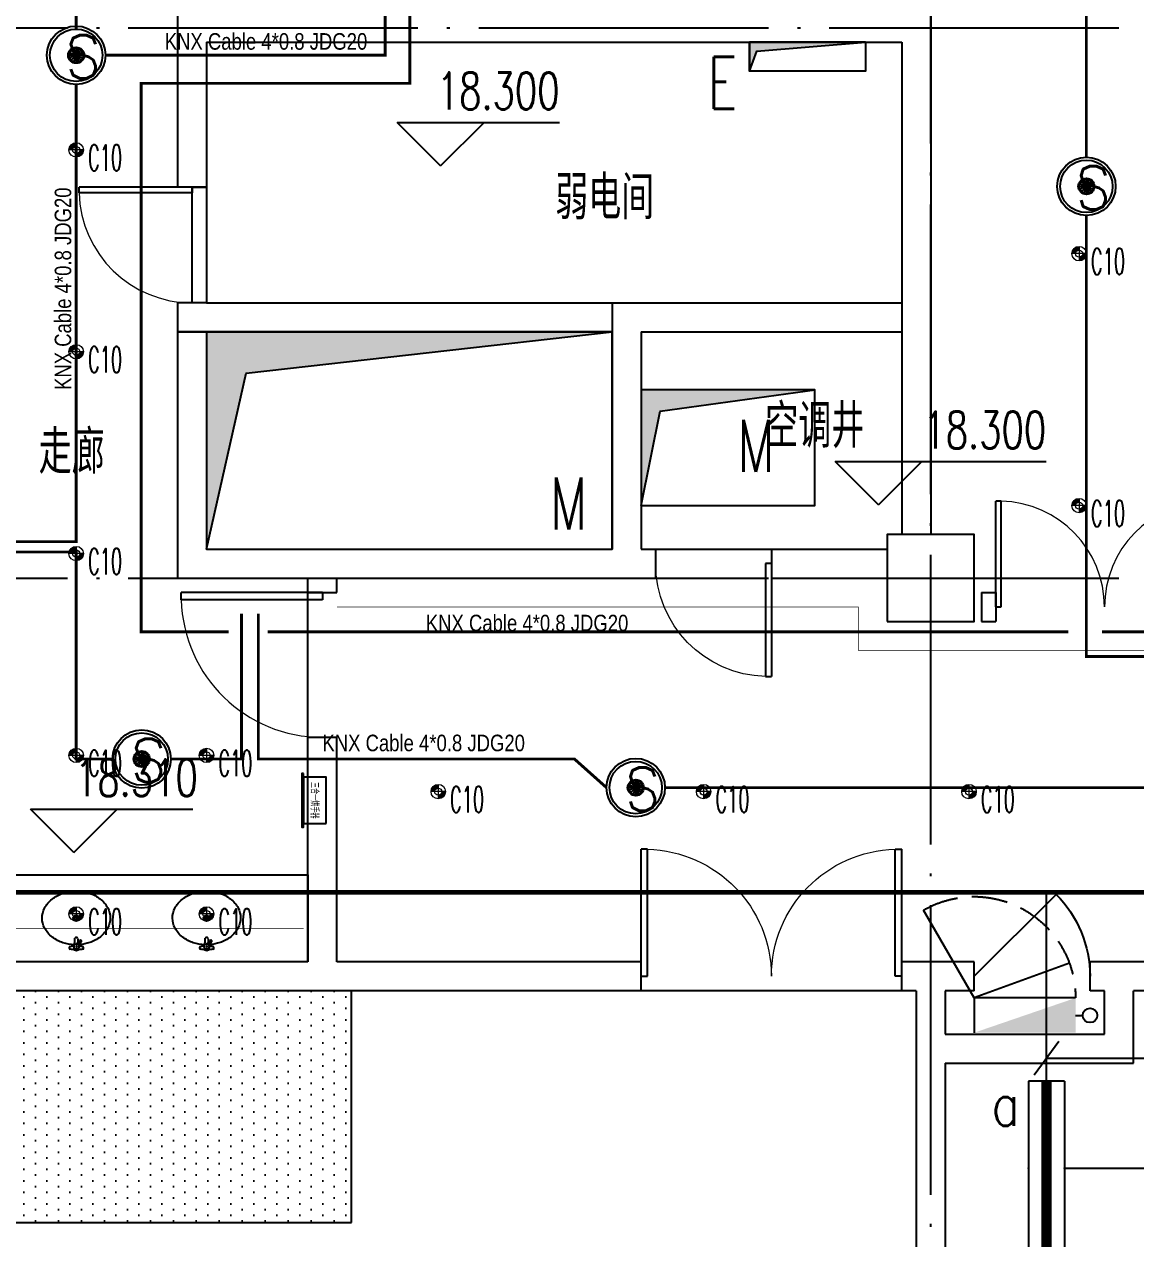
# Model space of a CAD drawing. Extents: x -621157 to 1764546, y -106808 to 741893.
# Drawn here: x 374166 to 381840, y 325437 to 333824 of the extents above; entities that cross this region are included whole.
import ezdxf
from ezdxf.enums import TextEntityAlignment as Align

# ---------------------------------------------------------------- set-up
doc = ezdxf.new("R2010")
doc.units = 0
doc.header["$LTSCALE"] = 1000
doc.header["$MEASUREMENT"] = 0
doc.linetypes.add('XREF-A-101-平面图_t3$0$DASH', pattern=[0.35, 0.25, -0.1])
doc.linetypes.add('XREF-A-101-平面图_t3$0$DOTE', pattern=[2.42, 2, -0.2, 0.02, -0.2])
for name, color, linetype in [('0-底图', 7, 'Continuous'), ('EQUIP-照明', 3, 'Continuous'), ('KNX line', 3, 'Continuous'), ('L_ELEM', 40, 'Continuous'), ('SIG_TEXT', 2, 'Continuous'), ('WIRE-控制', 6, 'Continuous'), ('WIRE-照明', 4, 'Continuous'), ('XREF-A-101-平面图_t3$0$A-COLUMN', 8, 'Continuous'), ('XREF-A-101-平面图_t3$0$A-DIM_ELEV', 8, 'Continuous'), ('XREF-A-101-平面图_t3$0$A-DOTE', 8, 'Continuous'), ('XREF-A-101-平面图_t3$0$A-PUB_HATCH', 8, 'Continuous'), ('XREF-A-101-平面图_t3$0$A-ROOM-CH', 8, 'Continuous'), ('XREF-A-101-平面图_t3$0$A-WALL', 8, 'Continuous'), ('XREF-A-101-平面图_t3$0$A-WALL-FILL', 8, 'Continuous'), ('XREF-A-101-平面图_t3$0$A-WINDOW', 8, 'Continuous'), ('XREF-A-101-平面图_t3$0$E-HOLE', 8, 'Continuous'), ('XREF-A-101-平面图_t3$0$I-LVTRY', 8, 'Continuous'), ('XREF-A-101-平面图_t3$0$I-WALL-GYPSUM', 8, 'Continuous'), ('XREF-A-101-平面图_t3$0$LVTRY', 8, 'Continuous'), ('XREF-A-101-平面图_t3$0$M-HOLE', 8, 'Continuous'), ('XREF-A-101-平面图_t3$0$P-EQUIPMENT', 8, 'Continuous'), ('XREF-A-101-平面图_t3$0$水-尺寸', 8, 'Continuous'), ('控制系统', 6, 'Continuous')]:
    doc.layers.add(name, color=color, linetype=linetype)
doc.layers.add('LIGHT-INF', color=6, linetype='Continuous', lineweight=0)
doc.styles.add('_TEL_DIM', font='SIMPLEX', dxfattribs={"width": 0.8, "height": 3.5, "bigfont": 'HZTXT'})
doc.styles.add('arch_dim', font='arial.ttf', dxfattribs={"width": 0.8})
doc.styles.add('DIM_FONT', font='ROMANS', dxfattribs={"width": 0.8, "bigfont": 'HZDXC'})
doc.styles.add('INF DIM', font='SIMPLEX.SHX', dxfattribs={"width": 0.7, "bigfont": 'hztxt.shx'})
doc.styles.get("Standard").update_dxf_attribs({"font": 'romans.shx', "bigfont": 'HZDXC.SHX'})
doc.styles.add('XREF-A-101-平面图_t3$0$-HZDXCROMANS', font='ROMANS.shx', dxfattribs={"bigfont": 'HZDXC.shx'})
doc.styles.add('XREF-A-101-平面图_t3$0$A-101-0-A-106-0(平面图）最终版参照底图_t3$0$XZC', font='simsun.ttc', dxfattribs={"width": 0.8})
doc.styles.add('XREF-A-101-平面图_t3$0$A-STANDARD', font='SIMPLEX', dxfattribs={"bigfont": 'GBCBIG'})
doc.styles.add('XREF-A-101-平面图_t3$0$hzdxcROMANS', font='ROMANS', dxfattribs={"width": 0.8, "bigfont": 'HZDXC'})
doc.linetypes.add('Ground', pattern='A,0.75,-0.125,[135,sr.shx,S=0.1,R=0,X=-0.15,Y=0],0.125,-0.125', length=1.125)
doc.linetypes.add('LED', pattern='A,6,-3.5,["LED",Standard,S=2.54,R=0,X=-2.54,Y=-1.27],-4.8', length=14.3)
doc.dimstyles.get("Standard").update_dxf_attribs({"dimscale": 100, "dimtxt": 3.5, "dimasz": 1, "dimexe": 2.5, "dimexo": 3, "dimgap": 1.5, "dimtad": 1, "dimdec": 0, "dimzin": 0, "dimdsep": 46, "dimtxsty": 'Standard', "dimblk": 'ARCHTICK', "dimcen": 0.09, "dimadec": 0, "dimazin": 0, "dimtfac": 1, "dimtdec": 0, "dimtix": 1, "dimtmove": 2, "dimatfit": 3, "dimfxl": 0, "dimtolj": 1, "dimtzin": 0, "dimarcsym": 0})

# ---------------------------------------------------------------- blocks, each defined once
blk = doc.blocks.new('XREF-A-101-平面图_t3$0$柱网4F')
at = {"layer": 'XREF-A-101-平面图_t3$0$A-COLUMN'}
blk.add_lwpolyline([(9200, -10300), (9800, -10300), (9800, -9700), (9200, -9700)], close=True, dxfattribs=at)
blk = doc.blocks.new('XREF-A-101-平面图_t3$0$ROOM')
at = {"layer": 'XREF-A-101-平面图_t3$0$A-ROOM-CH', "style": 'XREF-A-101-平面图_t3$0$-HZDXCROMANS', "width": 0.6}
for tag, p in [('中文房间名称', (0, -1000)), ('英文房间名称', (0, -1500))]:
    blk.add_attdef(tag, text='', height=300, dxfattribs=at).set_placement(p, align=Align.CENTER)
blk = doc.blocks.new('_ArchTick')
at = {"color": 0, "linetype": 'ByBlock', "const_width": 0.4}
blk.add_lwpolyline([(-0.5, -0.5), (0.5, 0.5)], dxfattribs=at)
blk = doc.blocks.new('*D25423')
at = {"layer": 'Defpoints', "color": 0}
blk.add_point((0, 0), dxfattribs=at)
blk.add_point((0, 0), dxfattribs=at)
blk.add_point((0, 0), dxfattribs=at)
blk.add_point((0, 0), dxfattribs=at)
at = {"layer": 'XREF-A-101-平面图_t3$0$水-尺寸', "color": 0, "linetype": 'ByBlock', "lineweight": -2}
blk.add_line((0, 300), (0, 250), dxfattribs=at)
blk.add_line((0, 300), (0, 250), dxfattribs=at)
blk.add_arc((0, 0), 0, 180, 180, dxfattribs=at)
at = {"layer": 'XREF-A-101-平面图_t3$0$水-尺寸', "color": 0, "linetype": 'ByBlock', "lineweight": -2, "xscale": 100, "yscale": 100, "zscale": 100}
for rotation in [90, 90.00000000000001]:
    blk.add_blockref('_ArchTick', (0, 0), dxfattribs=dict(at, rotation=rotation))
at = {"layer": 'XREF-A-101-平面图_t3$0$水-尺寸', "color": 0, "insert": (0, 0), "char_height": 350, "attachment_point": 5}
blk.add_mtext('\\A1;0%%d', dxfattribs=at)
blk = doc.blocks.new('XREF-A-101-平面图_t3$0$G$C27600906')
at = {"layer": 'XREF-A-101-平面图_t3$0$A-PUB_HATCH'}
h = blk.add_hatch(color=256, dxfattribs=at)
h.dxf.hatch_style = 1
h.paths.add_polyline_path([(800, 200000), (0, 200000), (0, 199800), (49.6, 199937.7)])
at = {"layer": 'XREF-A-101-平面图_t3$0$E-HOLE'}
blk.add_lwpolyline([(800, 200000), (0, 200000), (0, 199800), (49.6, 199937.7), (800, 200000)], dxfattribs=at)
blk.add_lwpolyline([(0, 200000), (800, 200000), (800, 199800), (0, 199800)], close=True, dxfattribs=at)
at = {"layer": 'XREF-A-101-平面图_t3$0$E-HOLE', "style": 'XREF-A-101-平面图_t3$0$hzdxcROMANS', "width": 0.7}
blk.add_text('E', height=360, dxfattribs=at).set_placement((-290.9, 199539.1))
blk = doc.blocks.new('XREF-A-101-平面图_t3$0$轴网(3)')
at = {"layer": 'XREF-A-101-平面图_t3$0$A-DOTE', "linetype": 'XREF-A-101-平面图_t3$0$DOTE'}
for p, q in [((9500, -3300), (9500, 43300)), ((-3300, 33800), (69800, 33800)), ((-3300, 30000), (69800, 30000))]:
    blk.add_line(p, q, dxfattribs=at)
blk = doc.blocks.new('XREF-A-101-平面图_t3$0$$lvtry$00000194')
at = {"color": 0}
for p, q in [((-16.7, -26.5), (-16.7, -16.7)), ((16.7, -26.5), (16.7, -16.7))]:
    blk.add_line(p, q, dxfattribs=at)
blk.add_lwpolyline([(13.7, -39, -0.067374), (92.3, -53.4, -0.088152), (166.2, -92.9, -0.105269), (218.1, -155.3, -0.121685), (235, -223.7, -0.121685), (218.1, -292.1, -0.105269), (166.2, -354.5, -0.088152), (92.3, -394.1, -0.078966), (0, -408.7, -0.078966), (-92.3, -394.1, -0.088152), (-166.2, -354.5, -0.105269), (-218.1, -292.1, -0.121685), (-235, -223.7, -0.121685), (-218.1, -155.3, -0.105269), (-166.2, -92.9, -0.088152), (-92.3, -53.4, -0.059935), (-22.5, -39.6, -0.059935)], format="xyb", dxfattribs=at)
for centre, radius in [((0, -26.5), 16.7), ((0, -221.4), 20), ((0, -221.4), 15)]:
    blk.add_circle(centre, radius, dxfattribs=at)
for centre, radius, start, end in [((0, -16.7), 16.7, 0, 180), ((-40.2, -17.3), 10.1, 106.60956, 258.16482), ((-64.3, 250.2), 258.7, 274.70692, 282.37316), ((-74.6, -196.7), 172.6, 71.36005, 79.18732), ((-28.9, -63.3), 6.77, 155.34398, 308.32242), ((-171, 35.3), 166.2, 324.84107, 338.13372), ((-171, 35.3), 169.7, 324.84107, 331.35233), ((-28.9, -63.3), 3.37, 155.34398, 308.32242), ((100.4, -178.1), 169.7, 132.31406, 138.82532), ((100.4, -178.1), 166.2, 125.53268, 138.82532), ((-12.3, -42.1), 10.6, 201.89238, 261.77402), ((-381.1, -98.9), 372.2, 2.39824, 6.76269), ((0, -79.7), 9.9, 201.78369, 338.21631), ((64.3, 250.2), 258.7, 257.62684, 265.29308), ((381.1, -98.9), 372.2, 170.10083, 177.60176), ((74.6, -196.7), 172.6, 100.81268, 110.41907), ((40.2, -17.3), 10.1, 281.83518, 73.39044)]:
    blk.add_arc(centre, radius, start, end, dxfattribs=at)
for p in [(0, -26.5), (0, -221.4)]:
    blk.add_point(p, dxfattribs=at)
blk = doc.blocks.new('XREF-A-101-平面图_t3$0$A-101-0-A-106-0(平面图）最终版参照底图_t3$0$A$C852bf139')
at = {"ltscale": 100}
for points in [[(-25, 157), (-345, 157), (-345, 0), (-25, 0)], [(-370, 0), (-370, -13), (0, -13), (0, 0)]]:
    blk.add_lwpolyline(points, close=True, dxfattribs=at)
at = {"style": 'XREF-A-101-平面图_t3$0$A-101-0-A-106-0(平面图）最终版参照底图_t3$0$XZC', "width": 0.6}
blk.add_text('三合一烘手器', height=50, dxfattribs=at).set_placement((-185, 78.5), align=Align.MIDDLE_CENTER)
blk = doc.blocks.new('XREF-A-101-平面图_t3$0$G$CFDD5568B')
at = {"layer": 'XREF-A-101-平面图_t3$0$LVTRY'}
blk.add_lwpolyline([(5100, -12550), (2800, -12550), (2800, -11950), (5100, -11950)], close=True, dxfattribs=at)
at = {"layer": 'XREF-A-101-平面图_t3$0$I-LVTRY', "rotation": 270}
blk.add_blockref('XREF-A-101-平面图_t3$0$A-101-0-A-106-0(平面图）最终版参照底图_t3$0$A$C852bf139', (5070, -11620), dxfattribs=at)
at = {"layer": 'XREF-A-101-平面图_t3$0$LVTRY'}
for p, rotation in [((3501.2, -12471.4), 180.3060095053977), ((4401.2, -12471.4), 180.3060095053976)]:
    blk.add_blockref('XREF-A-101-平面图_t3$0$$lvtry$00000194', p, dxfattribs=dict(at, rotation=rotation))
blk = doc.blocks.new('XREF-A-101-平面图_t3$0$DOOR2DLIB$SYSLIB$00000107')
at = {"color": 0}
for p, q in [((0.45, 0.975), (0.5, 0.975)), ((0.45, 0), (0.45, 0.975)), ((0.5, 0), (0.5, 0.975)), ((0.5, 0), (0.45, 0))]:
    blk.add_line(p, q, dxfattribs=at)
at = {"color": 0, "lineweight": 13}
blk.add_arc((0.475, 0), 0.975, 91.46928, 180, dxfattribs=at)
blk = doc.blocks.new('XREF-A-101-平面图_t3$0$DOOR2DLIB$SYSLIB$00000108')
at = {"color": 0}
for p, q in [((-0.5, 0), (-0.5, 0.4875)), ((-0.475, 0.4875), (-0.5, 0.4875)), ((-0.475, 0), (-0.475, 0.4875)), ((0.475, 0), (0.475, 0.4875)), ((0.475, 0.4875), (0.5, 0.4875)), ((0.5, 0), (0.5, 0.4875)), ((-0.5, 0), (-0.475, 0)), ((0.5, 0), (0.475, 0))]:
    blk.add_line(p, q, dxfattribs=at)
at = {"color": 0, "lineweight": 13}
for centre, start, end in [((-0.4875, 0), 0, 88.5307), ((0.4875, 0), 91.4693, 180)]:
    blk.add_arc(centre, 0.4875, start, end, dxfattribs=at)
blk = doc.blocks.new('XREF-A-101-平面图_t3$0$DOOR2DLIB$SYSLIB$00000101')
at = {"color": 0}
blk.add_line((0.5, 0), (-0.207, 0.707), dxfattribs=at)
blk.add_arc((0.5, 0), 1, 135, 180, dxfattribs=at)
blk = doc.blocks.new('$equip_U$00000103(3T96GD2-PC)')
for p, q in [((-1.2, 0.25), (1.2, 0.25)), ((-1.2, 0.25), (-1.2, -0.25)), ((1.2, 0.25), (1.2, -0.25)), ((-1.2, -0.25), (1.2, -0.25))]:
    blk.add_line(p, q)
at = {"const_width": 0.14}
blk.add_lwpolyline([(-1.2, 0), (1.2, 0)], dxfattribs=at)
for p in [(0, 0.25), (-1.2, 0), (1.2, 0), (0, -0.25)]:
    blk.add_point(p)
at = {"color": 7, "style": '_TEL_DIM', "flags": 1}
for tag in ['A', 'REMARK']:
    blk.add_attdef(tag, text='', height=0.00002, dxfattribs=at).set_placement((0, 0), align=Align.MIDDLE_CENTER)
blk = doc.blocks.new('$equip_U$00000113(3T96GD2-PC)')
blk.add_blockref('$equip_U$00000103(3T96GD2-PC)', (0, 0))
at = {"color": 7, "style": '_TEL_DIM', "flags": 1}
for tag in ['A', 'REMARK']:
    blk.add_attdef(tag, text='', height=0.00002, dxfattribs=at).set_placement((0, 0), align=Align.MIDDLE_CENTER)
blk = doc.blocks.new('$equip_U$00000128(7WHLKQ2-PC)')
blk.add_blockref('$equip_U$00000113(3T96GD2-PC)', (0, 0))
at = {"color": 7, "style": '_TEL_DIM', "flags": 1}
blk.add_attdef('A', text='', height=0.00002, dxfattribs=at).set_placement((0, 0), align=Align.MIDDLE_CENTER)
blk = doc.blocks.new('*U24690')
h = blk.add_hatch(color=8)
h.dxf.hatch_style = 1
h.paths.add_polyline_path([(-50, 0), (-24.5, 0, -0.414214), (0, 24.5), (0, 50, 0.414214)])
h.paths.add_polyline_path([(0, -24.5), (0, -50, 0.414214), (50, 0), (24.5, 0, -0.414214)])
at = {"color": 8}
for points in [[(50, 0), (-50, 0)], [(0, 50), (0, -50)]]:
    blk.add_lwpolyline(points, dxfattribs=at)
blk.add_circle((0, 0), 50)
blk.add_circle((0, 0), 24.5, dxfattribs=at)
at = {"style": 'INF DIM', "width": 0.5}
blk.add_text('C10', height=180, dxfattribs=at).set_placement((81.5, -143.8))
blk = doc.blocks.new('G$CAFCF25F8')
at = {"layer": 'LIGHT-INF', "color": 6, "linetype": 'LED', "ltscale": 0.05, "const_width": 5}
for points in [[(5400, -10200), (9000, -10200), (9000, -10500), (57500, -10500), (57500, -10200), (62400, -10200), (62400, -4500)], [(2930, -12420), (5170, -12420)]]:
    blk.add_lwpolyline(points, dxfattribs=at)
at = {"layer": 'LIGHT-INF', "color": 6}
for p in [(3600, -7043.8), (10525, -7760), (3600, -8437.5), (10525, -9500), (3600, -9831.3), (3600, -11225), (4500, -11225), (6100, -11475), (7932.3, -11475), (9764.5, -11475), (4500, -12320)]:
    blk.add_blockref('*U24690', p, dxfattribs=at)
at = {"layer": 'LIGHT-INF', "color": 6, "linetype": 'LED', "ltscale": 0.05}
blk.add_blockref('*U24690', (3600, -12320), dxfattribs=at)
blk = doc.blocks.new('804')
at = {"layer": '控制系统'}
for p, q in [((27.2, 0), (-27.2, 0)), ((25.1, 10.4), (-25.1, -10.4)), ((-25.1, 10.4), (25.1, -10.4)), ((-19.2, 19.2), (19.2, -19.2)), ((19.2, 19.2), (-19.2, -19.2)), ((-10.4, 25.1), (10.4, -25.1)), ((10.4, 25.1), (-10.4, -25.1)), ((0, 27.2), (0, -27.2))]:
    blk.add_line(p, q, dxfattribs=at)
for radius in [112.4, 100.9, 31, 27.2]:
    blk.add_circle((0, 0), radius, dxfattribs=at)
at = {"color": 7, "style": '_TEL_DIM', "width": 0.8}
blk.add_text('s', height=250, dxfattribs=at).set_placement((-46.3, -88.8))
blk = doc.blocks.new('G$CD8B16836')
at = {"layer": 'KNX line', "ltscale": 73.427512, "const_width": 20}
for points in [[(10475, -6993.4), (10475, -2719), (9715.5, -2719)], [(3500, -6109.2), (3500, -4943.3), (3500, -4943.3)], [(5633.2, -6000), (5633.2, -6289.9), (3701.7, -6289.9)], [(5803.3, -6000), (5803.3, -6483.4), (3948.4, -6483.4), (3948.4, -10271.7), (4552.4, -10271.7)], [(10582.2, -10271.7), (11123.9, -10271.7), (11123.9, -6120.3), (11650, -6121.9)], [(3500, -6491.6), (3500, -9648.6), (2570, -9648.6)], [(11504.2, -10441.7), (10475, -10441.7), (10475, -7396.8)], [(2570, -9720.3), (3500, -9720.3), (3500, -11150), (3750.5, -11150)], [(4153.9, -11150), (4641.4, -11150), (4641.4, -10145.4)], [(4757.5, -10145.4), (4757.5, -11150), (6940.5, -11150), (7161.6, -11347.4)], [(4822.2, -10271.7), (10349.6, -10271.7)], [(7565, -11347.4), (11559.4, -11347.4), (11559.4, -10568.2)]]:
    blk.add_lwpolyline(points, dxfattribs=at)
at = {"layer": 'L_ELEM', "xscale": 1.795252225519288, "yscale": 1.795252225519288, "zscale": 1.795252225519288}
for p in [(3500, -6289.9), (10475, -7195.1), (3952.2, -11150), (7363.3, -11347.4)]:
    blk.add_blockref('804', p, dxfattribs=at)
at = {"layer": 'KNX line', "char_height": 114.291, "width": 1395.511, "attachment_point": 1, "style": 'arch_dim'}
for insert in [(4111.4, -6137.2, -0.5), (5913.9, -10153.5), (5200, -10981.8)]:
    blk.add_mtext('KNX Cable 4*0.8 JDG20', dxfattribs=dict(at, insert=insert))
at = {"layer": 'KNX line', "insert": (3351.6, -8601.4), "char_height": 114.291, "width": 1395.511, "attachment_point": 1, "rotation": 90, "style": 'arch_dim'}
blk.add_mtext('KNX Cable 4*0.8 JDG20', dxfattribs=at)
blk = doc.blocks.new('XREF-A-101-平面图_t3$0$单出口消火栓新')
for p, q in [((-240, 700), (-846.2, 1050)), ((-479.4, 42.2), (-240, 700)), ((-240, 0), (-240, 700)), ((-240, 700), (0, 700))]:
    blk.add_line(p, q)
at = {"color": 0, "linetype": 'XREF-A-101-平面图_t3$0$DASH'}
blk.add_arc((-240, 700), 700, 150, 270, dxfattribs=at)
blk.add_solid([(-240, 0), (0, 0), (0, 700)])
at = {"layer": 'XREF-A-101-平面图_t3$0$水-尺寸', "linetype": 'ByBlock'}
dim = blk.add_angular_dim_3p(base=(0, 0), center=(0, 0), p1=(0, 0), p2=(0, 0), dimstyle='Standard', dxfattribs=at)
dim.commit()
dim.dimension.update_dxf_attribs({"geometry": '*D25423', "text_midpoint": (0, 0)})
blk = doc.blocks.new('*U25256')
at = {"layer": 'XREF-A-101-平面图_t3$0$P-EQUIPMENT', "color": 10}
blk.add_line((0, 120), (50, 120), dxfattribs=at)
at = {"layer": 'XREF-A-101-平面图_t3$0$P-EQUIPMENT'}
blk.add_circle((100, 120), 50, dxfattribs=at)
at = {"layer": 'XREF-A-101-平面图_t3$0$P-EQUIPMENT', "xscale": -1, "rotation": 90}
blk.add_blockref('XREF-A-101-平面图_t3$0$单出口消火栓新', (0, 0), dxfattribs=at)
blk = doc.blocks.new('XREF-A-101-平面图_t3$0$G$C156FCA62')
at = {"layer": 'XREF-A-101-平面图_t3$0$P-EQUIPMENT'}
blk.add_blockref('*U25256', (10500, 326860), dxfattribs=at)
blk = doc.blocks.new('*U25374')
at = {"layer": 'XREF-A-101-平面图_t3$0$P-EQUIPMENT', "color": 10}
blk.add_line((0, 120), (50, 120), dxfattribs=at)
at = {"layer": 'XREF-A-101-平面图_t3$0$P-EQUIPMENT'}
blk.add_circle((100, 120), 50, dxfattribs=at)
at = {"layer": 'XREF-A-101-平面图_t3$0$P-EQUIPMENT', "xscale": -1, "rotation": 90}
blk.add_blockref('XREF-A-101-平面图_t3$0$单出口消火栓新', (0, 0), dxfattribs=at)
blk = doc.blocks.new('XREF-A-101-平面图_t3$0$G$C646F86AA')
at = {"layer": 'XREF-A-101-平面图_t3$0$P-EQUIPMENT'}
blk.add_blockref('*U25374', (10500, 326860), dxfattribs=at)
blk = doc.blocks.new('XREF-A-101-平面图_t3')
at = {"layer": 'XREF-A-101-平面图_t3$0$A-PUB_HATCH'}
h = blk.add_hatch(dxfattribs=at)
h.set_pattern_fill('DOTS', color=256, scale=50, angle=270)
h.set_pattern_definition([(270, (199300, 564955), (79.375, -39.6875), [0, -79.375])])
h.paths.add_polyline_path([(205500, 325550), (205500, 327150), (200300, 327150), (200300, 325550)])
at = {"layer": 'XREF-A-101-平面图_t3$0$A-WALL'}
for p, q in [((205300, 327150), (202800, 327150)), ((207500, 327150), (205300, 327150)), ((209400, 327150), (209300, 327150)), ((209400, 327150), (209400, 326750)), ((209600, 327150), (209600, 326850)), ((209800, 327150), (209600, 327150)), ((210700, 327150), (210600, 327150)), ((210700, 326850), (210700, 327150)), ((210900, 326650), (210900, 327150)), ((214500, 327150), (210900, 327150)), ((209600, 326850), (210700, 326850)), ((209400, 326750), (209400, 320100)), ((209600, 326650), (210900, 326650)), ((209600, 326650), (209600, 320100))]:
    blk.add_line(p, q, dxfattribs=at)
at = {"layer": 'XREF-A-101-平面图_t3$0$A-WINDOW'}
blk.add_line((209300, 327150), (207500, 327150), dxfattribs=at)
blk.add_lwpolyline([(204400, 332700), (204500, 332700), (204500, 331900), (204400, 331900)], close=True, dxfattribs=at)
at = {"layer": 'XREF-A-101-平面图_t3$0$M-HOLE'}
blk.add_lwpolyline([(205500, 325550), (205500, 327150), (200300, 327150), (200300, 325550)], close=True, dxfattribs=at)
for name, p in [('XREF-A-101-平面图_t3$0$G$C27600906', (208250, 133700)), ('XREF-A-101-平面图_t3$0$G$C156FCA62', (200000, 0))]:
    blk.add_blockref(name, p)
at = {"layer": 'XREF-A-101-平面图_t3$0$A-COLUMN'}
blk.add_blockref('XREF-A-101-平面图_t3$0$柱网4F', (200000, 340000), dxfattribs=at)
at = {"layer": 'XREF-A-101-平面图_t3$0$A-DOTE'}
blk.add_blockref('XREF-A-101-平面图_t3$0$轴网(3)', (200000, 300000), dxfattribs=at)
at = {"layer": 'XREF-A-101-平面图_t3$0$A-ROOM-CH'}
ref = blk.add_blockref('XREF-A-101-平面图_t3$0$ROOM', (207249.1, 333477), dxfattribs=at)
ref.add_attrib('中文房间名称', '弱电间', dxfattribs={"height": 300, "style": 'XREF-A-101-平面图_t3$0$-HZDXCROMANS', "width": 0.8}).set_placement((207249.1, 332477), align=Align.CENTER)
ref = blk.add_blockref('XREF-A-101-平面图_t3$0$ROOM', (208700, 331900), dxfattribs=at)
ref.add_attrib('中文房间名称', '空调井', dxfattribs={"height": 300, "style": 'XREF-A-101-平面图_t3$0$-HZDXCROMANS', "width": 0.8}).set_placement((208700, 330900), align=Align.CENTER)
ref = blk.add_blockref('XREF-A-101-平面图_t3$0$ROOM', (203568.8, 331720), dxfattribs=at)
ref.add_attrib('中文房间名称', '走廊', dxfattribs={"height": 300, "style": 'XREF-A-101-平面图_t3$0$-HZDXCROMANS', "width": 0.8}).set_placement((203568.8, 330720), align=Align.CENTER)
blk.add_blockref('XREF-A-101-平面图_t3$0$G$CFDD5568B', (200100, 339900))
at = {"layer": 'XREF-A-101-平面图_t3$0$A-PUB_HATCH'}
h = blk.add_hatch(color=256, dxfattribs=at)
h.dxf.hatch_style = 1
h.paths.add_polyline_path([(207300, 331700), (204500, 331700), (204500, 330200), (204773.2, 331413.8)])
h = blk.add_hatch(color=256, dxfattribs=at)
h.dxf.hatch_style = 1
h.paths.add_polyline_path([(208700, 331300), (207500, 331300), (207500, 330500), (207632, 331151.9)])
at = {"layer": 'XREF-A-101-平面图_t3$0$A-DIM_ELEV'}
for p, q in [((206115.9, 332846.6), (205815.9, 333146.6)), ((205815.9, 333146.6), (206936.6, 333146.6)), ((206115.9, 332846.6), (206415.9, 333146.6)), ((209139.6, 330505), (208839.6, 330805)), ((208839.6, 330805), (210296.5, 330805)), ((209139.6, 330505), (209439.6, 330805)), ((203583.7, 328103.7), (203283.7, 328403.7)), ((203283.7, 328403.7), (204404.5, 328403.7)), ((203583.7, 328103.7), (203883.7, 328403.7))]:
    blk.add_line(p, q, dxfattribs=at)
at = {"layer": 'XREF-A-101-平面图_t3$0$A-WALL'}
for p, q in [((207300, 331900), (207300, 330200)), ((207300, 331900), (209300, 331900)), ((209300, 331900), (209300, 331700)), ((204300, 331700), (204300, 330000)), ((204500, 331700), (204300, 331700)), ((204500, 331700), (204500, 330200)), ((207500, 331700), (207500, 330200)), ((207500, 331700), (209300, 331700)), ((204500, 330200), (205300, 330200)), ((205300, 330200), (207300, 330200)), ((207500, 330200), (207600, 330200)), ((208400, 330200), (209200, 330200)), ((209200, 330200), (209200, 330000)), ((204300, 330000), (205200, 330000)), ((205200, 329900), (205200, 330000)), ((205400, 329900), (205400, 330000)), ((205400, 330000), (207400, 330000)), ((207400, 330000), (207600, 330000)), ((208400, 330000), (209200, 330000)), ((205200, 327350), (205200, 328900)), ((205400, 327350), (205400, 328900)), ((205200, 327350), (202900, 327350)), ((207500, 327350), (205400, 327350)), ((209500, 327350), (209300, 327350)), ((209800, 327350), (209500, 327350)), ((210800, 327350), (210600, 327350)), ((214500, 327350), (210800, 327350))]:
    blk.add_line(p, q, dxfattribs=at)
for points in [[(207600, 330200), (207600, 330000)], [(208400, 330200), (208400, 330000)], [(205200, 329900), (205400, 329900)], [(205200, 328900), (205400, 328900)], [(207500, 327150), (207500, 327350)], [(209300, 327150), (209300, 327350)], [(209800, 327150), (209800, 327350)], [(210600, 327150), (210600, 327350)]]:
    blk.add_lwpolyline(points, dxfattribs=at)
at = {"layer": 'XREF-A-101-平面图_t3$0$A-WALL-FILL', "color": 171}
for p, q in [((209500, 334740), (209500, 333800)), ((204300, 334100), (204300, 333800)), ((204300, 333800), (204300, 332700)), ((209500, 333800), (209500, 330300)), ((204500, 333700), (207400, 333700)), ((204500, 333700), (204500, 332700)), ((207400, 333700), (209300, 333700)), ((209300, 333700), (209300, 330300)), ((204300, 331900), (204300, 331700)), ((204500, 331900), (207300, 331900)), ((207300, 331900), (207300, 331700)), ((204300, 331700), (207300, 331700)), ((209500, 330300), (209300, 330300))]:
    blk.add_line(p, q, dxfattribs=at)
for points in [[(204500, 332700), (204300, 332700)], [(204500, 331900), (204300, 331900)]]:
    blk.add_lwpolyline(points, dxfattribs=at)
at = {"layer": 'XREF-A-101-平面图_t3$0$A-WINDOW'}
for p, q in [((204500, 332700), (204500, 331900)), ((207600, 330200), (208400, 330200)), ((205200, 328900), (205200, 329900))]:
    blk.add_line(p, q, dxfattribs=at)
at = {"layer": 'XREF-A-101-平面图_t3$0$I-WALL-GYPSUM'}
for p, q in [((209850, 329900), (209950, 329900)), ((209850, 329900), (209850, 329700)), ((209850, 329700), (209950, 329700))]:
    blk.add_line(p, q, dxfattribs=at)
blk.add_lwpolyline([(209950, 329900), (209950, 329700)], dxfattribs=at)
at = {"layer": 'XREF-A-101-平面图_t3$0$M-HOLE'}
for points in [[(204500, 330200), (207300, 330200), (207300, 331700), (204500, 331700)], [(207500, 330500), (208700, 330500), (208700, 331300), (207500, 331300)]]:
    blk.add_lwpolyline(points, close=True, dxfattribs=at)
for points in [[(207300, 331700), (204500, 331700), (204500, 330200), (204773.2, 331413.8), (207300, 331700)], [(208700, 331300), (207500, 331300), (207500, 330500), (207632, 331151.9), (208700, 331300)]]:
    blk.add_lwpolyline(points, dxfattribs=at)
blk.add_blockref('XREF-A-101-平面图_t3$0$G$C646F86AA', (200000, 0))
blk.add_blockref('XREF-A-101-平面图_t3$0$G$C646F86AA', (200000, 0))
at = {"layer": 'XREF-A-101-平面图_t3$0$A-WINDOW'}
for name, p, xscale, yscale, zscale, rotation in [('XREF-A-101-平面图_t3$0$DOOR2DLIB$SYSLIB$00000107', (204400, 332300), -800, -800, -800, 270.0000000000008), ('XREF-A-101-平面图_t3$0$DOOR2DLIB$SYSLIB$00000107', (205300, 329400), 1000, 1000, 1000, 90), ('XREF-A-101-平面图_t3$0$DOOR2DLIB$SYSLIB$00000108', (208400, 327250), 1800, -1800, 1800, 180), ('XREF-A-101-平面图_t3$0$DOOR2DLIB$SYSLIB$00000101', (210200, 327250), 800, -800, 800, 180)]:
    blk.add_blockref(name, p, dxfattribs=dict(at, xscale=xscale, yscale=yscale, zscale=zscale, rotation=rotation))
for name, p, xscale, yscale, zscale in [('XREF-A-101-平面图_t3$0$DOOR2DLIB$SYSLIB$00000108', (210700, 329800), 1500, 1500, 1500), ('XREF-A-101-平面图_t3$0$DOOR2DLIB$SYSLIB$00000107', (208000, 330100), 800, -800, 800)]:
    blk.add_blockref(name, p, dxfattribs=dict(at, xscale=xscale, yscale=yscale, zscale=zscale))
at = {"layer": 'XREF-A-101-平面图_t3$0$A-DIM_ELEV', "color": 7, "style": 'XREF-A-101-平面图_t3$0$A-STANDARD', "width": 0.705882}
for s, p in [('18.300', (206089.5, 333236.6)), ('18.300', (209449.4, 330895)), ('18.310', (203591.6, 328493.7))]:
    blk.add_text(s, height=255, dxfattribs=at).set_placement(p)
at = {"layer": 'XREF-A-101-平面图_t3$0$M-HOLE', "style": 'XREF-A-101-平面图_t3$0$hzdxcROMANS', "width": 0.7}
for p in [(208163.6, 330733.2), (206871.4, 330335)]:
    blk.add_text('M', height=360, dxfattribs=at).set_placement(p)

msp = doc.modelspace()

# ---------------------------------------------------------------- block references
at = {"layer": '0-底图'}
msp.add_blockref('XREF-A-101-平面图_t3', (170924.3, 0), dxfattribs=at)

# ---------------------------------------------------------------- next in the draw order: linework, layer by layer
at = {"layer": 'SIG_TEXT'}
for points in [[(381139.7, 326568.9), (381308.9, 326800.6)], [(381224.3, 326684.7), (383820.7, 326684.7)]]:
    msp.add_lwpolyline(points, dxfattribs=at)
at = {"layer": 'WIRE-控制', "linetype": 'Ground', "const_width": 30}
msp.add_lwpolyline([(375664.3, 334061.8), (374068, 334061.8, 0.414214), (374018, 334011.8), (374018, 327879.5, 0.414214), (374068, 327829.5), (432897.1, 327829.5)], format="xyb", dxfattribs=at)
at = {"layer": 'WIRE-控制', "linetype": 'Ground'}
for points in [[(381224.3, 326525), (381224.3, 327829.5)], [(381349.3, 325925), (383499.3, 325925)]]:
    msp.add_lwpolyline(points, dxfattribs=at)

# ---------------------------------------------------------------- next in the draw order: block references
at = {"layer": 'EQUIP-照明', "xscale": 500.0000000023283, "yscale": 500.0000000022701, "zscale": 500.0000000022737, "rotation": 270}
msp.add_blockref('$equip_U$00000128(7WHLKQ2-PC)', (381224.3, 325925), dxfattribs=at)

# ---------------------------------------------------------------- next in the draw order: texts
at = {"layer": 'SIG_TEXT', "style": 'DIM_FONT', "width": 0.8}
msp.add_text('a', height=300, dxfattribs=at).set_placement((380843.4, 326215.9, -672))

# ---------------------------------------------------------------- next in the draw order: block references
at = {"layer": 'WIRE-照明'}
msp.add_blockref('G$CAFCF25F8', (370924.3, 340000), dxfattribs=at)

# ---------------------------------------------------------------- next in the draw order: block references
msp.add_blockref('G$CD8B16836', (371024.3, 339900), dxfattribs=at)

doc.saveas('drawing.dxf')
